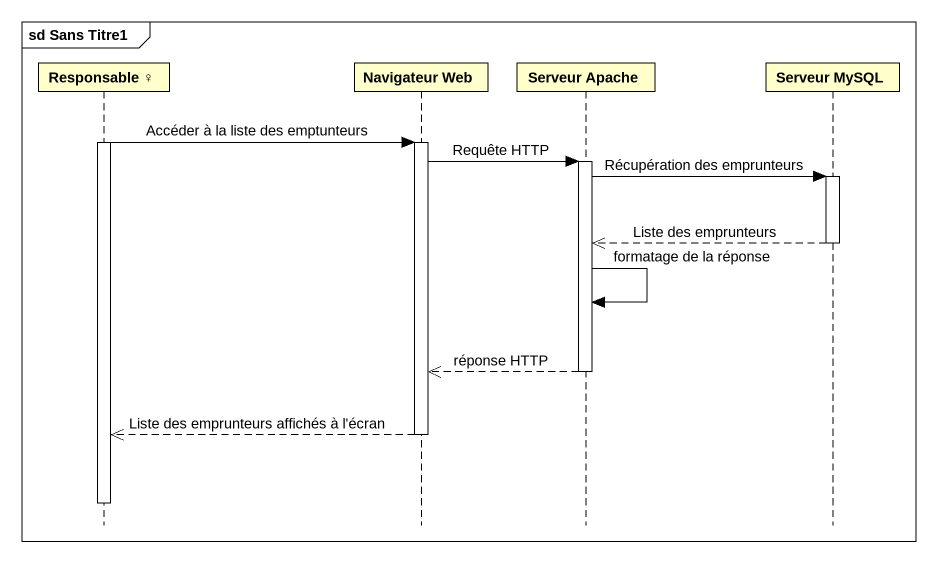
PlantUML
@startuml
mainframe sd Sans Titre1
hide footbox
participant "Responsable ♀" as Responsable
participant "Navigateur Web" as Navigateur_Web
participant "Serveur Apache" as Serveur_Apache
participant "Serveur MySQL" as Serveur_MySQL

activate Responsable
Responsable -> Navigateur_Web : Accéder à la liste des emptunteurs
activate Navigateur_Web
Navigateur_Web -> Serveur_Apache : Requête HTTP
activate Serveur_Apache
Serveur_Apache -> Serveur_MySQL : Récupération des emprunteurs
activate Serveur_MySQL
Serveur_MySQL -->> Serveur_Apache : Liste des emprunteurs
deactivate Serveur_MySQL
Serveur_Apache -> Serveur_Apache : formatage de la réponse
Serveur_Apache -->> Navigateur_Web : réponse HTTP
deactivate Serveur_Apache
Navigateur_Web -->> Responsable : Liste des emprunteurs affichés à l'écran
deactivate Navigateur_Web
deactivate Responsable
@enduml
